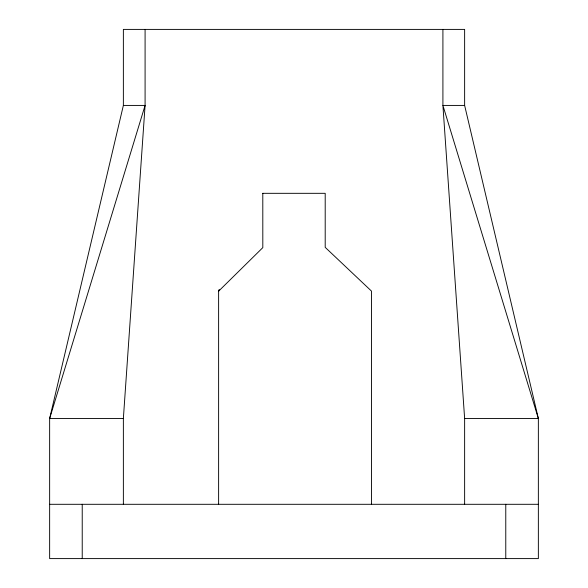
<?xml version="1.0" encoding="UTF-8"?>
<svg xmlns="http://www.w3.org/2000/svg" width="588" height="588" viewBox="0 0 588 588"><rect width="100%" height="100%" fill="white"/><g stroke="black" fill="none" stroke-linecap="round" stroke-linejoin="round"><path stroke-width="0.88" d="M123.37 504.298L123.37 418.502L145.089 105.421L145.089 29.4M123.37 105.421L49.642 418.502L49.642 558.6L538.358 558.6L538.358 418.502L464.63 105.421L464.63 29.4L123.37 29.4L123.37 105.421L145.089 105.421L49.642 418.502L123.37 418.502M219.214 289.421L218.618 291.17L262.814 247.629L262.799 193.32M464.63 105.421L442.911 105.421L442.911 29.4M262.814 193.32L325.201 193.32L325.201 247.357L371.462 291.082L371.462 504.298M464.63 418.502L538.358 418.502L442.911 105.421L464.63 418.502L464.63 504.298M49.642 504.298L538.358 504.298M505.776 504.298L505.776 558.6M218.618 291.067L218.618 504.298M82.224 504.298L82.224 558.6"/></g></svg>
